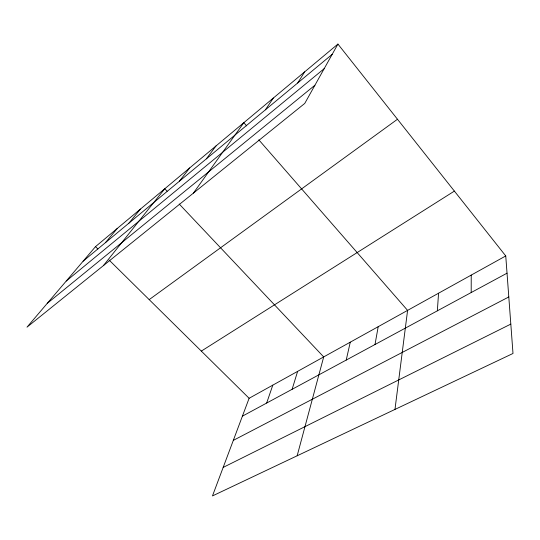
<?xml version="1.0" encoding="UTF-8"?>
<svg xmlns="http://www.w3.org/2000/svg" width="540" height="540" viewBox="0 0 540 540"><rect width="100%" height="100%" fill="white"/><g stroke="black" fill="none" stroke-linecap="round" stroke-linejoin="round"><path stroke-width="0.81" d="M471.197 292.538L471.231 275.096M437.346 310.831L438.561 293.213M394.97 409.421L407.592 310.385L258.815 139.84M374.996 344.513L378.202 326.687M346.221 360.065L350.271 342.178M297.155 455.787L323.696 356.92L179.233 204.046M292.113 389.3L297.621 371.378M266.652 403.056L272.795 385.148M505.751 255.947L249.116 398.277L212.47 495.929L513 353.471L505.751 255.947L337.925 44.071L95.506 246.632L27 327.166L304.749 103.43L337.925 44.071M297.709 82.971L304.641 71.881M265.363 109.836L273.341 98.037M193.394 193.131L243.844 122.681L246.618 125.861M206.334 158.861L216.013 145.942M179.327 181.292L189.695 167.933M103.356 265.66L164.781 188.75L167.09 191.201M128.945 223.135L140.454 209.075M105.415 242.676L117.396 228.339M83.12 261.198L332.188 54.338M66.231 281.05L324.182 68.661M47.23 303.385L314.921 85.232M149.189 299.626L397.481 119.252M201.326 351.101L454.39 191.099M242.406 416.158L507.033 273.179M233.321 440.37L508.802 296.953M223.175 467.404L510.82 324.101M95.506 246.632L97.875 248.974M109.127 260.078L249.116 398.277"/></g></svg>
